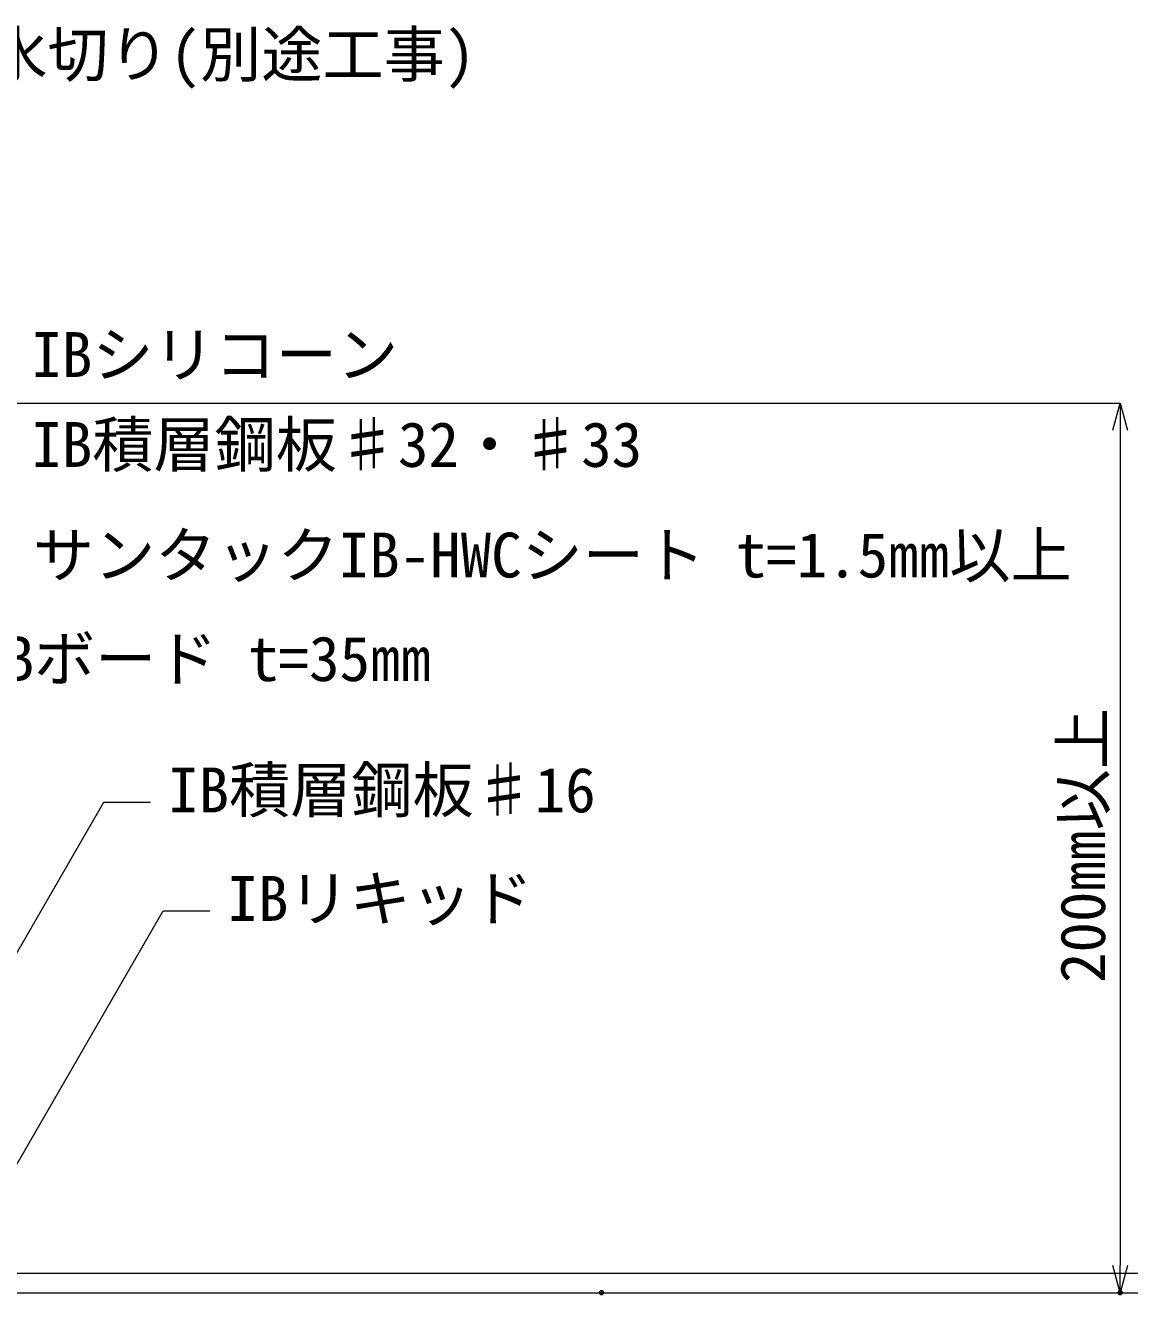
# Model space of a CAD drawing. Units: millimetres, scale not verified. Extents: x -840 to 840, y -594 to 594.
# Drawn here: x -219 to 65.2, y -147 to 179.8 of the extents above; entities that cross this region are included whole.
import ezdxf
from ezdxf.enums import TextEntityAlignment as Align

# ---------------------------------------------------------------- set-up
doc = ezdxf.new("R2010")
doc.units = ezdxf.units.MM
doc.header["$LTSCALE"] = 2
doc.header["$PDMODE"] = 32
doc.header["$PDSIZE"] = 1
for name, color, linetype, lineweight in [('0-6_文字', 5, 'Continuous', 9), ('0-8_0', 7, 'Continuous', 9), ('0-E_IBｼｰﾄ', 7, 'Continuous', 9), ('1-0_寸法線', 7, 'Continuous', 9)]:
    doc.layers.add(name, color=color, linetype=linetype, lineweight=lineweight)
doc.layers.add('1-1_Defpoints', color=7, linetype='Continuous')
doc.styles.add('ＭＳ ゴシック', font='')
doc.styles.get('ＭＳ ゴシック').set_extended_font_data('MS Gothic')

# ---------------------------------------------------------------- blocks, each defined once
blk = doc.blocks.new('_Open30')
at = {"layer": '0-8_0'}
blk.add_line((0, 0), (-2, 0), dxfattribs=at)
blk.add_lwpolyline([(-2, 0.5359), (0, 0), (-2, -0.5359)], dxfattribs=at)

msp = doc.modelspace()

# ---------------------------------------------------------------- linework, layer by layer
at = {"layer": '0-E_IBｼｰﾄ'}
for p, q in [((-222.418, -141.454), (280.366, -141.454)), ((-223.758, -146.454), (280.366, -146.454))]:
    msp.add_line(p, q, dxfattribs=at)
at = {"layer": '1-0_寸法線'}
for p, q in [((-294.515, 82.546), (62.78, 82.546)), ((62.78, 75.546), (62.78, -139.454)), ((-269.865, -143.288), (-198.814, -20.221)), ((-198.814, -20.221), (-186.814, -20.221)), ((-232.334, -132.666), (-183.536, -48.144)), ((-183.536, -48.144), (-171.536, -48.144)), ((-69.743, -146.454), (62.78, -146.454))]:
    msp.add_line(p, q, dxfattribs=at)
at = {"layer": '1-1_Defpoints'}
for p in [(-70.743, -146.454), (62.78, -146.454)]:
    msp.add_point(p, dxfattribs=at)

# ---------------------------------------------------------------- block references
at = {"layer": '1-0_寸法線', "xscale": 3.5, "yscale": 3.5}
for p, rotation in [((62.78, 82.546), 90), ((62.78, -146.454), 270)]:
    msp.add_blockref('_Open30', p, dxfattribs=dict(at, rotation=rotation))

# ---------------------------------------------------------------- texts
at = {"layer": '0-6_文字', "color": 7, "style": 'ＭＳ ゴシック'}
for s, p in [('水切り(別途工事)', (-229.062, 163.084)), ('IBシリコーン', (-217.465, 85.805)), ('IB積層鋼板♯32・♯33', (-217.465, 62.654)), ('サンタックIB-HWCシート t=1.5㎜以上', (-217.062, 34.19)), ('NBボード t=35㎜', (-232.459, 7.521)), ('IB積層鋼板♯16', (-182.273, -26.28)), ('IBリキッド', (-166.995, -54.203))]:
    msp.add_text(s, height=11.54, dxfattribs=at).set_placement(p, align=Align.BOTTOM_LEFT)
at = {"layer": '1-0_寸法線', "style": 'ＭＳ ゴシック'}
msp.add_text('200㎜以上', height=11.54, rotation=90, dxfattribs=at).set_placement((62.344, -66.742), align=Align.BOTTOM_LEFT)

doc.saveas('drawing.dxf')
